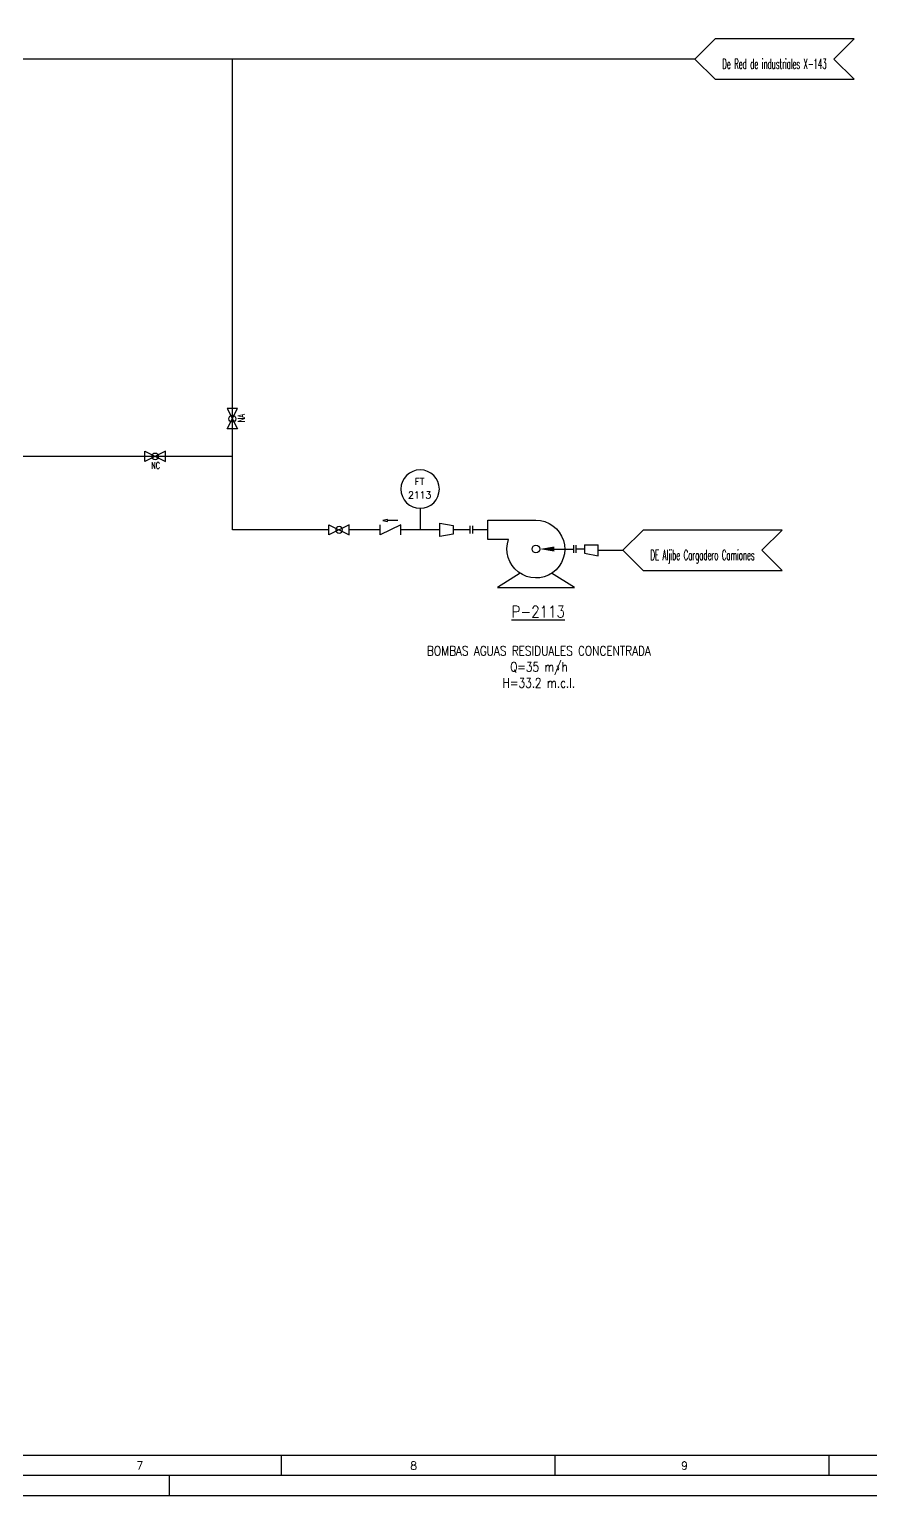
# Model space of a CAD drawing. Header units: millimetres. Extents: x 559 to 3993, y 623 to 920.
# Drawn here: x 1765.3 to 1870.3, y 622.9 to 805.9 of the extents above; entities that cross this region are included whole.
import ezdxf
from ezdxf.enums import TextEntityAlignment as Align

# ---------------------------------------------------------------- set-up
doc = ezdxf.new("R2010")
doc.units = ezdxf.units.MM
for name, color, linetype in [('CAJETIN', 1, 'Continuous'), ('EQUIPOS', 5, 'Continuous'), ('FORMATO', 7, 'Continuous'), ('INSTRUMENTOS', 1, 'Continuous'), ('TEX', 7, 'Continuous'), ('TEXTO-VALVULAS Y ACCESORIOS', 7, 'Continuous'), ('TUBERIA', 5, 'Continuous'), ('VALVULAS Y ACCESORIOS', 1, 'Continuous')]:
    doc.layers.add(name, color=color, linetype=linetype)
doc.styles.add('PY', font='ROMANS.shx')
doc.styles.add('PY1', font='ROMANS.shx', dxfattribs={"width": 0.8})
doc.styles.add('PY3', font='ROMANS.shx', dxfattribs={"width": 0.6})
doc.linetypes.add('SEÑAL_MECANICA2', pattern='A,4.411183,["o",PY,S=4.130212,R=360,X=0,Y=-1.374288],0.588817,-0.374158,["",PY,S=2,R=360,X=0,Y=-0.688262],-2.183682', length=7.55784)

# ---------------------------------------------------------------- blocks, each defined once
blk = doc.blocks.new('BANDERA DE FLUJO')
at = {"layer": 'TEX', "color": 1, "ltscale": 0.1, "flags": 128}
blk.add_lwpolyline([(-4, 4), (-31.46, 4), (-27.46, 0), (-31.46, -4), (-4, -4), (0, 0)], close=True, dxfattribs=at)
at = {"layer": 'TEX', "style": 'PY1', "width": 0.8}
for tag, p in [('ETIQUETA-LINEA-1', (-15.73, 0.61)), ('ETIQUETA-LINEA-2', (-15.73, -2.91))]:
    blk.add_attdef(tag, text='', height=2, dxfattribs=at).set_placement(p, align=Align.CENTER)
blk = doc.blocks.new('MARCO-A1')
at = {"layer": 'FORMATO', "color": 5}
for p, q in [((488.92, 10), (488.92, 5)), ((557.33, 10), (557.33, 5)), ((625.75, 10), (625.75, 5))]:
    blk.add_line(p, q, dxfattribs=at)
at = {"layer": 'FORMATO', "color": 1, "linetype": 'Continuous'}
blk.add_line((461, 5), (461, 0), dxfattribs=at)
at = {"layer": 'FORMATO', "color": 1}
blk.add_lwpolyline([(0, 594), (841, 594), (841, 0), (0, 0)], close=True, dxfattribs=at)
at = {"layer": 'FORMATO', "color": 5}
blk.add_lwpolyline([(5, 589), (836, 589), (836, 5), (5, 5)], close=True, dxfattribs=at)
at = {"layer": 'FORMATO', "color": 8, "linetype": 'Continuous'}
blk.add_lwpolyline([(10, 584), (831, 584), (831, 10), (10, 10)], close=True, dxfattribs=at)
at = {"layer": 'FORMATO', "color": 1, "style": 'PY'}
for s, p in [('7', (452.75, 6.5)), ('8', (521.17, 6.5)), ('9', (588.85, 6.5))]:
    blk.add_text(s, height=2, dxfattribs=at).set_placement(p)
blk = doc.blocks.new('SEÑAL CIR')
at = {"color": 1}
blk.add_circle((0, 5.7), 5.7, dxfattribs=at)
at = {"layer": 'INSTRUMENTOS', "linetype": 'Continuous', "style": 'PY', "flags": 4}
for p in [(0.18, 6.94), (0.13, 2.95)]:
    blk.add_attdef('---', text='', height=2, dxfattribs=at).set_placement(p, align=Align.CENTER)
blk = doc.blocks.new('VALV GLOB-V')
at = {"layer": 'INSTRUMENTOS', "color": 1, "flags": 128}
blk.add_lwpolyline([(5.7, -1.43), (5.7, 1.43), (0, -1.43), (0, 1.43)], close=True, dxfattribs=at)
at = {"layer": 'INSTRUMENTOS', "color": 1}
blk.add_circle((2.85, 0), 0.95, dxfattribs=at)
at = {"layer": 'INSTRUMENTOS', "color": 7, "linetype": 'SEÑAL_MECANICA2', "style": 'PY'}
blk.add_attdef('REF.', text='', height=2, dxfattribs=at).set_placement((3, -3.37), align=Align.MIDDLE)
blk = doc.blocks.new('REDUCCION')
at = {"color": 1}
for p, q in [((0, 2), (0, -2)), ((4, 1.25), (0, 2)), ((4, -1.25), (4, 1.25)), ((0, -2), (4, -1.25))]:
    blk.add_line(p, q, dxfattribs=at)
at = {"style": 'PY1', "width": 0.8}
blk.add_attdef('.', text='', height=2, dxfattribs=at).set_placement((2, -3.65), align=Align.MIDDLE)
blk = doc.blocks.new('FLECHA')
at = {"color": 1}
blk.add_solid([(-0.88, -5), (0.87, -5), (0, 0)], dxfattribs=at)
blk = doc.blocks.new('VALVULA RETENCION')
at = {"layer": 'VALVULAS Y ACCESORIOS'}
blk.add_line((0.79, 2.4), (3.43, 2.4), dxfattribs=at)
at = {"layer": 'VALVULAS Y ACCESORIOS', "flags": 128}
blk.add_lwpolyline([(0, -1.33), (0, 1.33), (5.33, -1.33), (5.33, 1.33)], dxfattribs=at)
blk.add_lwpolyline([(4.65, 2.4), (3.43, 2.14), (3.43, 2.66)], close=True, dxfattribs=at)
at = {"layer": 'TEXTO-VALVULAS Y ACCESORIOS', "linetype": 'SEÑAL_MECANICA2', "style": 'PY1', "width": 0.8}
blk.add_attdef('REF.', text='', height=2, dxfattribs=at).set_placement((2.94, -3.07), align=Align.MIDDLE)

msp = doc.modelspace()

# ---------------------------------------------------------------- linework, layer by layer
at = {"color": 1}
for p, q in [((1814.09, 746.09), (1814.09, 745.44)), ((1814.09, 745.49), (1814.09, 743.41)), ((1834.61, 741.54), (1834.61, 740.49)), ((1834.61, 741.54), (1836.3, 741.54)), ((1836.3, 740.17), (1836.3, 741.54)), ((1834.61, 740.49), (1836.3, 740.17))]:
    msp.add_line(p, q, dxfattribs=at)
at = {"layer": 'EQUIPOS', "color": 5, "linetype": 'Continuous'}
msp.add_lwpolyline([(1822.53, 744.61), (1828.53, 744.61, -3.146264), (1825.13, 742.21), (1822.53, 742.21)], format="xyb", close=True, dxfattribs=at)
msp.add_lwpolyline([(1826.58, 737.98), (1823.73, 736.21), (1833.33, 736.21), (1830.47, 737.98)], dxfattribs=at)
msp.add_circle((1828.53, 741.01), 0.48, dxfattribs=at)
at = {"layer": 'TUBERIA'}
for p, q in [((1848.35, 802.15), (1684.22, 802.15)), ((1790.66, 743.41), (1790.66, 802.15)), ((1790.66, 752.56), (1572.98, 752.56)), ((1802.71, 743.41), (1790.66, 743.41)), ((1836.3, 740.85), (1839.38, 740.85))]:
    msp.add_line(p, q, dxfattribs=at)
at = {"layer": 'TUBERIA', "linetype": 'Continuous'}
for p, q in [((1809.11, 743.39), (1805.24, 743.39)), ((1816.54, 743.41), (1811.67, 743.41)), ((1820.34, 743.41), (1818.22, 743.41)), ((1822.53, 743.41), (1820.66, 743.41)), ((1830.41, 741.01), (1833.25, 741.01)), ((1833.05, 741.01), (1833.25, 741.01)), ((1834.61, 741.01), (1833.57, 741.01))]:
    msp.add_line(p, q, dxfattribs=at)
at = {"layer": 'VALVULAS Y ACCESORIOS', "ltscale": 0.1}
for p, q in [((1820.34, 742.93), (1820.34, 743.89)), ((1820.66, 742.93), (1820.66, 743.89)), ((1833.25, 740.53), (1833.25, 741.49)), ((1833.25, 740.53), (1833.25, 741.49)), ((1833.57, 740.53), (1833.57, 741.49))]:
    msp.add_line(p, q, dxfattribs=at)

# ---------------------------------------------------------------- block references
at = {"xscale": 0.499409123998651, "yscale": 0.499409123998651, "zscale": 0.499409123998651}
msp.add_blockref('MARCO-A1', (1552.57, 622.89), dxfattribs=at)
ref = msp.add_blockref('BANDERA DE FLUJO', (1848.35, 802.15), dxfattribs=dict(xscale=0.631713466928574, yscale=0.631713466928574, zscale=0.631713466928574, rotation=180))
ref.add_attrib('ETIQUETA-LINEA-1', 'De Red de industriales X-143', dxfattribs={"layer": 'TEX', "height": 1.2634, "style": 'PY1', "width": 0.5}).set_placement((1858.29, 800.92), align=Align.CENTER)
at = {"linetype": 'Continuous'}
ref = msp.add_blockref('VALV GLOB-V', (1790.66, 755.99), dxfattribs=dict(at, xscale=0.4491230315786743, yscale=0.4491230315786743, zscale=0.4491230315786743, rotation=90))
ref.add_attrib('REF.', 'NA', dxfattribs={"layer": 'INSTRUMENTOS', "color": 7, "linetype": 'SEÑAL_MECANICA2', "height": 0.853, "rotation": 90, "style": 'PY3', "width": 0.6}).set_placement((1791.79, 757.34), align=Align.MIDDLE)
ref = msp.add_blockref('VALV GLOB-V', (1779.75, 752.56), dxfattribs=dict(at, xscale=0.4491230315786743, yscale=0.4491230315786743, zscale=0.4491230315786743))
ref.add_attrib('REF.', 'NC', dxfattribs={"layer": 'INSTRUMENTOS', "color": 7, "linetype": 'SEÑAL_MECANICA2', "height": 0.853, "style": 'PY3', "width": 0.6}).set_placement((1781.09, 751.44), align=Align.MIDDLE)
ref = msp.add_blockref('SEÑAL CIR', (1814.09, 746.09), dxfattribs=dict(at, xscale=-0.4210079999999652, yscale=0.4210079999999652, zscale=0.4210079999999652))
ref.add_attrib('---', 'FT', dxfattribs={"layer": 'INSTRUMENTOS', "color": 7, "linetype": 'Continuous', "height": 0.842, "style": 'PY'}).set_placement((1814.01, 749.01), align=Align.CENTER)
ref.add_attrib('---', '2113', dxfattribs={"layer": 'INSTRUMENTOS', "color": 7, "linetype": 'Continuous', "height": 0.842, "style": 'PY'}).set_placement((1814.03, 747.33), align=Align.CENTER)
for name, p, xscale, yscale, zscale in [('VALVULA RETENCION', (1811.67, 743.41), -0.48, 0.48, 0.48), ('VALV GLOB-V', (1805.24, 743.41), -0.4431663157893854, 0.4431663157893854, 0.4431663157893854)]:
    msp.add_blockref(name, p, dxfattribs=dict(at, xscale=xscale, yscale=yscale, zscale=zscale))
ref = msp.add_blockref('BANDERA DE FLUJO', (1839.38, 740.85), dxfattribs=dict(xscale=0.631713466928574, yscale=0.631713466928574, zscale=0.631713466928574, rotation=180))
ref.add_attrib('ETIQUETA-LINEA-1', 'DE Aljibe Cargadero Camiones', dxfattribs={"layer": 'TEX', "height": 1.2634, "style": 'PY1', "width": 0.5}).set_placement((1849.32, 739.63), align=Align.CENTER)
at = {"layer": 'INSTRUMENTOS', "xscale": -0.3648000000001048, "yscale": 0.3648000000001048, "zscale": 0.3648000000001048, "rotation": 90}
msp.add_blockref('FLECHA', (1829.01, 741.01), dxfattribs=at)
at = {"layer": 'TUBERIA', "color": 5, "linetype": 'Continuous', "xscale": -0.4210079999999652, "yscale": 0.4210079999999652, "zscale": 0.4210079999999652, "rotation": 180}
msp.add_blockref('REDUCCION', (1816.54, 743.41), dxfattribs=at)

# ---------------------------------------------------------------- texts
at = {"layer": 'CAJETIN', "color": 5, "linetype": 'Continuous', "insert": (1828.91, 731.71), "char_height": 1.68, "width": 31.8599, "attachment_point": 2, "style": 'PY1'}
msp.add_mtext('{\\L\\P\\H0.7143x;\\l\\C7;BOMBAS AGUAS RESIDUALES CONCENTRADA\\PQ=35 m/h\\PH=33.2 m.c.l.}', dxfattribs=at)
at = {"layer": 'EQUIPOS', "color": 6, "linetype": 'Continuous', "style": 'PY', "width": 0.85}
msp.add_text('%%UP-2113', height=1.44, dxfattribs=at).set_placement((1828.82, 732.47), align=Align.CENTER)
at = {"layer": 'TEX', "color": 7, "insert": (1831.25, 726.16), "char_height": 0.48, "width": 6.8649, "attachment_point": 5, "style": 'PY1'}
msp.add_mtext('3', dxfattribs=at)

doc.saveas('drawing.dxf')
